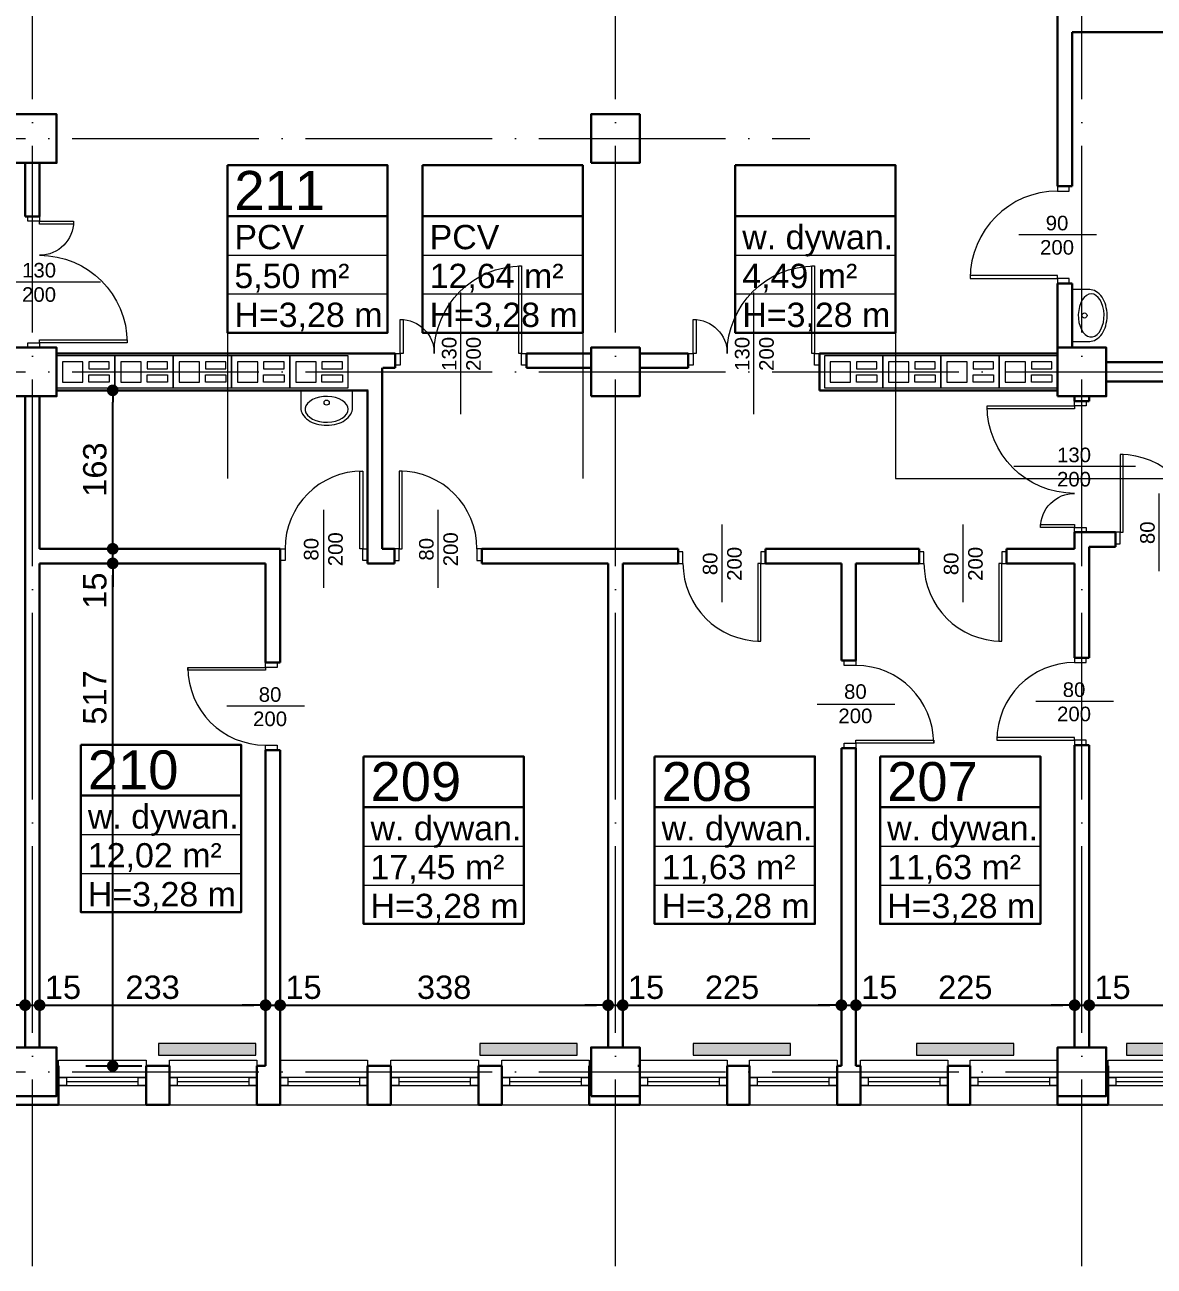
# Model space of a CAD drawing. Header units: millimetres. Extents: x 54 to 8480, y -22812 to 17434.
# Drawn here: x 4025 to 5187, y -3981 to -2704 of the extents above; entities that cross this region are included whole.
import ezdxf

# ---------------------------------------------------------------- set-up
doc = ezdxf.new("R2010")
doc.units = ezdxf.units.MM
doc.linetypes.add('ACAD_ISO04W100', pattern=[30, 24, -3, 0, -3])
for name, color, linetype, lineweight in [('000_armatura', 7, 'Continuous', 0), ('osie', 132, 'ACAD_ISO04W100', 0), ('STOLARKA', 97, 'Continuous', 0), ('tabelki', 151, 'Continuous', 0), ('wymiary', 150, 'Continuous', 0)]:
    doc.layers.add(name, color=color, linetype=linetype, lineweight=lineweight)
doc.layers.add('grzejniki', color=104, linetype='Continuous')
doc.layers.add('TABELKI PO UWAGACH', color=5, linetype='Continuous')
doc.styles.get("Standard").update_dxf_attribs({"font": 'arial.ttf'})
doc.dimstyles.new('ISO-25', dxfattribs={"dimtxt": 24, "dimasz": 12, "dimexe": 30, "dimexo": 30, "dimgap": 6, "dimtad": 1, "dimdec": 0, "dimtxsty": 'Standard', "dimblk": 'DOT', "dimcen": 2.5, "dimadec": 0, "dimazin": 0, "dimtfac": 1, "dimtdec": 0, "dimtmove": 0, "dimatfit": 3, "dimldrblk": 'DOT', "dimfxl": 1, "dimarcsym": 0})

# ---------------------------------------------------------------- blocks, each defined once
blk = doc.blocks.new('A$C13771EA7')
at = {"color": 132, "linetype": 'ACAD_ISO04W100', "lineweight": 0, "ltscale": 8}
for p, q in [((2431, -2874), (2431, 166)), ((3031, -2874), (3031, 166)), ((3511, -2874), (3511, 166)), ((-169, -1714), (3231, -1714)), ((-169, -1954), (4311, -1954)), ((-169, -2674), (4311, -2674))]:
    blk.add_line(p, q, dxfattribs=at)
blk = doc.blocks.new('A$C4DC22848')
at = {"layer": 'STOLARKA', "lineweight": 0}
for p, q in [((0, 0), (90, 0)), ((8, -24), (82, -24)), ((0, -40), (0, -46)), ((0, -46), (90, -46)), ((90, -46), (90, -40))]:
    blk.add_line(p, q, dxfattribs=at)
for points in [[(0, -20), (90, -20), (90, -28), (0, -28)], [(0, -28), (8, -28), (8, -20), (0, -20)], [(82, -28), (90, -28), (90, -20), (82, -20)]]:
    blk.add_lwpolyline(points, close=True, dxfattribs=at)
blk = doc.blocks.new('A$C4A7D7A23')
at = {"layer": 'STOLARKA', "lineweight": 0}
blk.add_line((-67.5, 62.5), (-67.5, -62.5), dxfattribs=at)
for points in [[(-130, 12), (-135, 12), (-135, 0), (-130, 0)], [(-127, 0), (-130, 0), (-130, -35), (-127, -35)], [(-5, 0), (-8, 0), (-8, -90), (-5, -90)], [(0, 12), (-5, 12), (-5, 0), (0, 0)]]:
    blk.add_lwpolyline(points, close=True, dxfattribs=at)
for centre, radius, start, end in [((-130, 0), 35, 270, 0), ((-5, 0), 90, 180, 270)]:
    blk.add_arc(centre, radius, start, end, dxfattribs=at)
blk = doc.blocks.new('A$C20DA20AD')
at = {"layer": 'STOLARKA', "lineweight": 0}
blk.add_line((45, -40), (45, 40), dxfattribs=at)
for points in [[(5, 0), (8, 0), (8, 80), (5, 80)], [(0, -12), (5, -12), (5, 0), (0, 0)], [(85, -12), (90, -12), (90, 0), (85, 0)]]:
    blk.add_lwpolyline(points, close=True, dxfattribs=at)
blk.add_arc((5, 0), 80, 0, 90, dxfattribs=at)
at = {"layer": 'STOLARKA', "lineweight": 0, "insert": (25.4, -37.7), "char_height": 15, "width": 74.399, "attachment_point": 1, "rotation": 90}
blk.add_mtext('\\pxqc;80\\P200', dxfattribs=at)
blk = doc.blocks.new('A$C1D836454')
at = {"color": 82, "lineweight": 0}
for points in [[(0, -16.5), (60, -16.5), (60, 16.5), (0, 16.5)], [(6, -10.5), (27, -10.5), (27, 10.5), (6, 10.5)], [(33, 3), (54, 3), (54, 10.5), (33, 10.5)], [(33, -3), (54, -3), (54, -10.5), (33, -10.5)]]:
    blk.add_lwpolyline(points, close=True, dxfattribs=at)
blk = doc.blocks.new('_Dot')
at = {"color": 0, "linetype": 'ByBlock', "lineweight": -2}
blk.add_line((-0.5, 0), (-1, 0), dxfattribs=at)
at = {"color": 0, "linetype": 'ByBlock', "lineweight": 0, "const_width": 0.5}
blk.add_lwpolyline([(-0.25, 0, 1), (0.25, 0, 1)], format="xyb", close=True, dxfattribs=at)
blk = doc.blocks.new('*D139')
at = {"layer": 'Defpoints', "color": 0, "linetype": 'Continuous', "lineweight": 0}
for p in [(1601.6, -3815.3), (5743.6, -3815.3), (5743.6, -4121)]:
    blk.add_point(p, dxfattribs=at)
at = {"layer": 'wymiary', "color": 0, "linetype": 'Continuous', "lineweight": -2}
for p, q in [((1601.6, -3845.3), (1601.6, -4151)), ((5743.6, -3845.3), (5743.6, -4151)), ((1613.6, -4121), (5731.6, -4121))]:
    blk.add_line(p, q, dxfattribs=at)
at = {"layer": 'wymiary', "color": 0, "linetype": 'Continuous', "lineweight": -2, "xscale": 12, "yscale": 12, "zscale": 12, "rotation": 180}
blk.add_blockref('_Dot', (1601.6, -4121), dxfattribs=at)
at = {"layer": 'wymiary', "color": 0, "linetype": 'Continuous', "lineweight": -2, "xscale": 12, "yscale": 12, "zscale": 12}
blk.add_blockref('_Dot', (5743.6, -4121), dxfattribs=at)
at = {"layer": 'wymiary', "color": 0, "linetype": 'Continuous', "lineweight": 0, "insert": (3672.6, -4102.9), "char_height": 24, "attachment_point": 5}
blk.add_mtext('4142', dxfattribs=at)
blk = doc.blocks.new('*D450')
at = {"layer": 'Defpoints', "color": 0, "linetype": 'Continuous', "lineweight": 0}
for p in [(4025.1, -3712.8), (3440.1, -3756.3), (4025.1, -3756.3)]:
    blk.add_point(p, dxfattribs=at)
at = {"layer": 'wymiary', "color": 0, "linetype": 'Continuous', "lineweight": -2}
for p, q in [((3440.1, -3726.3), (3440.1, -3682.8)), ((4025.1, -3726.3), (4025.1, -3682.8)), ((3452.1, -3712.8), (4013.1, -3712.8))]:
    blk.add_line(p, q, dxfattribs=at)
at = {"layer": 'wymiary', "color": 0, "linetype": 'Continuous', "lineweight": -2, "xscale": 12, "yscale": 12, "zscale": 12, "rotation": 180}
blk.add_blockref('_Dot', (3440.1, -3712.8), dxfattribs=at)
at = {"layer": 'wymiary', "color": 0, "linetype": 'Continuous', "lineweight": -2, "xscale": 12, "yscale": 12, "zscale": 12}
blk.add_blockref('_Dot', (4025.1, -3712.8), dxfattribs=at)
at = {"layer": 'wymiary', "color": 0, "linetype": 'Continuous', "lineweight": 0, "insert": (3732.6, -3694.5), "char_height": 24, "attachment_point": 5}
blk.add_mtext('585', dxfattribs=at)
blk = doc.blocks.new('*D451')
at = {"layer": 'Defpoints', "color": 0, "linetype": 'Continuous', "lineweight": 0}
for p in [(4040.1, -3712.8), (4025.1, -3756.3), (4040.1, -3756.3)]:
    blk.add_point(p, dxfattribs=at)
at = {"layer": 'wymiary', "color": 0, "linetype": 'Continuous', "lineweight": -2}
for p, q in [((4025.1, -3726.3), (4025.1, -3682.8)), ((4040.1, -3726.3), (4040.1, -3682.8)), ((4013.1, -3712.8), (4001.1, -3712.8)), ((4025.1, -3712.8), (4040.1, -3712.8)), ((4052.1, -3712.8), (4064.1, -3712.8))]:
    blk.add_line(p, q, dxfattribs=at)
at = {"layer": 'wymiary', "color": 0, "linetype": 'Continuous', "lineweight": -2, "xscale": 12, "yscale": 12, "zscale": 12}
blk.add_blockref('_Dot', (4025.1, -3712.8), dxfattribs=at)
at = {"layer": 'wymiary', "color": 0, "linetype": 'Continuous', "lineweight": -2, "xscale": 12, "yscale": 12, "zscale": 12, "rotation": 180}
blk.add_blockref('_Dot', (4040.1, -3712.8), dxfattribs=at)
at = {"layer": 'wymiary', "color": 0, "linetype": 'Continuous', "lineweight": 0, "insert": (4064.1, -3694.5), "char_height": 24, "attachment_point": 5}
blk.add_mtext('15', dxfattribs=at)
blk = doc.blocks.new('*D452')
at = {"layer": 'Defpoints', "color": 0, "linetype": 'Continuous', "lineweight": 0}
for p in [(4272.6, -3712.8), (4040.1, -3756.3), (4272.6, -3775.3)]:
    blk.add_point(p, dxfattribs=at)
at = {"layer": 'wymiary', "color": 0, "linetype": 'Continuous', "lineweight": -2}
for p, q in [((4040.1, -3726.3), (4040.1, -3682.8)), ((4272.6, -3745.3), (4272.6, -3682.8)), ((4052.1, -3712.8), (4260.6, -3712.8))]:
    blk.add_line(p, q, dxfattribs=at)
at = {"layer": 'wymiary', "color": 0, "linetype": 'Continuous', "lineweight": -2, "xscale": 12, "yscale": 12, "zscale": 12, "rotation": 180}
blk.add_blockref('_Dot', (4040.1, -3712.8), dxfattribs=at)
at = {"layer": 'wymiary', "color": 0, "linetype": 'Continuous', "lineweight": -2, "xscale": 12, "yscale": 12, "zscale": 12}
blk.add_blockref('_Dot', (4272.6, -3712.8), dxfattribs=at)
at = {"layer": 'wymiary', "color": 0, "linetype": 'Continuous', "lineweight": 0, "insert": (4156.3, -3694.5), "char_height": 24, "attachment_point": 5}
blk.add_mtext('233', dxfattribs=at)
blk = doc.blocks.new('*D453')
at = {"layer": 'Defpoints', "color": 0, "linetype": 'Continuous', "lineweight": 0}
for p in [(4287.6, -3712.8), (4272.6, -3775.3), (4287.6, -3775.3)]:
    blk.add_point(p, dxfattribs=at)
at = {"layer": 'wymiary', "color": 0, "linetype": 'Continuous', "lineweight": -2}
for p, q in [((4272.6, -3745.3), (4272.6, -3682.8)), ((4287.6, -3745.3), (4287.6, -3682.8)), ((4260.6, -3712.8), (4248.6, -3712.8)), ((4272.6, -3712.8), (4287.6, -3712.8)), ((4299.6, -3712.8), (4311.6, -3712.8))]:
    blk.add_line(p, q, dxfattribs=at)
at = {"layer": 'wymiary', "color": 0, "linetype": 'Continuous', "lineweight": -2, "xscale": 12, "yscale": 12, "zscale": 12}
blk.add_blockref('_Dot', (4272.6, -3712.8), dxfattribs=at)
at = {"layer": 'wymiary', "color": 0, "linetype": 'Continuous', "lineweight": -2, "xscale": 12, "yscale": 12, "zscale": 12, "rotation": 180}
blk.add_blockref('_Dot', (4287.6, -3712.8), dxfattribs=at)
at = {"layer": 'wymiary', "color": 0, "linetype": 'Continuous', "lineweight": 0, "insert": (4311.6, -3694.5), "char_height": 24, "attachment_point": 5}
blk.add_mtext('15', dxfattribs=at)
blk = doc.blocks.new('*D454')
at = {"layer": 'Defpoints', "color": 0, "linetype": 'Continuous', "lineweight": 0}
for p in [(4625.1, -3712.8), (4625.1, -3756.3), (4287.6, -3775.3)]:
    blk.add_point(p, dxfattribs=at)
at = {"layer": 'wymiary', "color": 0, "linetype": 'Continuous', "lineweight": -2}
for p, q in [((4287.6, -3745.3), (4287.6, -3682.8)), ((4625.1, -3726.3), (4625.1, -3682.8)), ((4299.6, -3712.8), (4613.1, -3712.8))]:
    blk.add_line(p, q, dxfattribs=at)
at = {"layer": 'wymiary', "color": 0, "linetype": 'Continuous', "lineweight": -2, "xscale": 12, "yscale": 12, "zscale": 12, "rotation": 180}
blk.add_blockref('_Dot', (4287.6, -3712.8), dxfattribs=at)
at = {"layer": 'wymiary', "color": 0, "linetype": 'Continuous', "lineweight": -2, "xscale": 12, "yscale": 12, "zscale": 12}
blk.add_blockref('_Dot', (4625.1, -3712.8), dxfattribs=at)
at = {"layer": 'wymiary', "color": 0, "linetype": 'Continuous', "lineweight": 0, "insert": (4456.3, -3694.5), "char_height": 24, "attachment_point": 5}
blk.add_mtext('338', dxfattribs=at)
blk = doc.blocks.new('*D455')
at = {"layer": 'Defpoints', "color": 0, "linetype": 'Continuous', "lineweight": 0}
for p in [(4640.1, -3712.8), (4625.1, -3756.3), (4640.1, -3756.3)]:
    blk.add_point(p, dxfattribs=at)
at = {"layer": 'wymiary', "color": 0, "linetype": 'Continuous', "lineweight": -2}
for p, q in [((4625.1, -3726.3), (4625.1, -3682.8)), ((4640.1, -3726.3), (4640.1, -3682.8)), ((4613.1, -3712.8), (4601.1, -3712.8)), ((4625.1, -3712.8), (4640.1, -3712.8)), ((4652.1, -3712.8), (4664.1, -3712.8))]:
    blk.add_line(p, q, dxfattribs=at)
at = {"layer": 'wymiary', "color": 0, "linetype": 'Continuous', "lineweight": -2, "xscale": 12, "yscale": 12, "zscale": 12}
blk.add_blockref('_Dot', (4625.1, -3712.8), dxfattribs=at)
at = {"layer": 'wymiary', "color": 0, "linetype": 'Continuous', "lineweight": -2, "xscale": 12, "yscale": 12, "zscale": 12, "rotation": 180}
blk.add_blockref('_Dot', (4640.1, -3712.8), dxfattribs=at)
at = {"layer": 'wymiary', "color": 0, "linetype": 'Continuous', "lineweight": 0, "insert": (4664.1, -3694.5), "char_height": 24, "attachment_point": 5}
blk.add_mtext('15', dxfattribs=at)
blk = doc.blocks.new('*D456')
at = {"layer": 'Defpoints', "color": 0, "linetype": 'Continuous', "lineweight": 0}
for p in [(4865.1, -3712.8), (4640.1, -3756.3), (4865.1, -3775.3)]:
    blk.add_point(p, dxfattribs=at)
at = {"layer": 'wymiary', "color": 0, "linetype": 'Continuous', "lineweight": -2}
for p, q in [((4640.1, -3726.3), (4640.1, -3682.8)), ((4865.1, -3745.3), (4865.1, -3682.8)), ((4652.1, -3712.8), (4853.1, -3712.8))]:
    blk.add_line(p, q, dxfattribs=at)
at = {"layer": 'wymiary', "color": 0, "linetype": 'Continuous', "lineweight": -2, "xscale": 12, "yscale": 12, "zscale": 12, "rotation": 180}
blk.add_blockref('_Dot', (4640.1, -3712.8), dxfattribs=at)
at = {"layer": 'wymiary', "color": 0, "linetype": 'Continuous', "lineweight": -2, "xscale": 12, "yscale": 12, "zscale": 12}
blk.add_blockref('_Dot', (4865.1, -3712.8), dxfattribs=at)
at = {"layer": 'wymiary', "color": 0, "linetype": 'Continuous', "lineweight": 0, "insert": (4752.6, -3694.5), "char_height": 24, "attachment_point": 5}
blk.add_mtext('225', dxfattribs=at)
blk = doc.blocks.new('*D457')
at = {"layer": 'Defpoints', "color": 0, "linetype": 'Continuous', "lineweight": 0}
for p in [(4880.1, -3712.8), (4865.1, -3775.3), (4880.1, -3775.3)]:
    blk.add_point(p, dxfattribs=at)
at = {"layer": 'wymiary', "color": 0, "linetype": 'Continuous', "lineweight": -2}
for p, q in [((4865.1, -3745.3), (4865.1, -3682.8)), ((4880.1, -3745.3), (4880.1, -3682.8)), ((4853.1, -3712.8), (4841.1, -3712.8)), ((4865.1, -3712.8), (4880.1, -3712.8)), ((4892.1, -3712.8), (4904.1, -3712.8))]:
    blk.add_line(p, q, dxfattribs=at)
at = {"layer": 'wymiary', "color": 0, "linetype": 'Continuous', "lineweight": -2, "xscale": 12, "yscale": 12, "zscale": 12}
blk.add_blockref('_Dot', (4865.1, -3712.8), dxfattribs=at)
at = {"layer": 'wymiary', "color": 0, "linetype": 'Continuous', "lineweight": -2, "xscale": 12, "yscale": 12, "zscale": 12, "rotation": 180}
blk.add_blockref('_Dot', (4880.1, -3712.8), dxfattribs=at)
at = {"layer": 'wymiary', "color": 0, "linetype": 'Continuous', "lineweight": 0, "insert": (4904.1, -3694.5), "char_height": 24, "attachment_point": 5}
blk.add_mtext('15', dxfattribs=at)
blk = doc.blocks.new('*D458')
at = {"layer": 'Defpoints', "color": 0, "linetype": 'Continuous', "lineweight": 0}
for p in [(5105.1, -3712.8), (5105.1, -3756.3), (4880.1, -3775.3)]:
    blk.add_point(p, dxfattribs=at)
at = {"layer": 'wymiary', "color": 0, "linetype": 'Continuous', "lineweight": -2}
for p, q in [((4880.1, -3745.3), (4880.1, -3682.8)), ((5105.1, -3726.3), (5105.1, -3682.8)), ((4892.1, -3712.8), (5093.1, -3712.8))]:
    blk.add_line(p, q, dxfattribs=at)
at = {"layer": 'wymiary', "color": 0, "linetype": 'Continuous', "lineweight": -2, "xscale": 12, "yscale": 12, "zscale": 12, "rotation": 180}
blk.add_blockref('_Dot', (4880.1, -3712.8), dxfattribs=at)
at = {"layer": 'wymiary', "color": 0, "linetype": 'Continuous', "lineweight": -2, "xscale": 12, "yscale": 12, "zscale": 12}
blk.add_blockref('_Dot', (5105.1, -3712.8), dxfattribs=at)
at = {"layer": 'wymiary', "color": 0, "linetype": 'Continuous', "lineweight": 0, "insert": (4992.6, -3694.5), "char_height": 24, "attachment_point": 5}
blk.add_mtext('225', dxfattribs=at)
blk = doc.blocks.new('*D459')
at = {"layer": 'Defpoints', "color": 0, "linetype": 'Continuous', "lineweight": 0}
for p in [(5120.1, -3712.8), (5105.1, -3756.3), (5120.1, -3756.3)]:
    blk.add_point(p, dxfattribs=at)
at = {"layer": 'wymiary', "color": 0, "linetype": 'Continuous', "lineweight": -2}
for p, q in [((5105.1, -3726.3), (5105.1, -3682.8)), ((5120.1, -3726.3), (5120.1, -3682.8)), ((5093.1, -3712.8), (5081.1, -3712.8)), ((5105.1, -3712.8), (5120.1, -3712.8)), ((5132.1, -3712.8), (5144.1, -3712.8))]:
    blk.add_line(p, q, dxfattribs=at)
at = {"layer": 'wymiary', "color": 0, "linetype": 'Continuous', "lineweight": -2, "xscale": 12, "yscale": 12, "zscale": 12}
blk.add_blockref('_Dot', (5105.1, -3712.8), dxfattribs=at)
at = {"layer": 'wymiary', "color": 0, "linetype": 'Continuous', "lineweight": -2, "xscale": 12, "yscale": 12, "zscale": 12, "rotation": 180}
blk.add_blockref('_Dot', (5120.1, -3712.8), dxfattribs=at)
at = {"layer": 'wymiary', "color": 0, "linetype": 'Continuous', "lineweight": 0, "insert": (5144.1, -3694.5), "char_height": 24, "attachment_point": 5}
blk.add_mtext('15', dxfattribs=at)
blk = doc.blocks.new('*D460')
at = {"layer": 'Defpoints', "color": 0, "linetype": 'Continuous', "lineweight": 0}
for p in [(5457.6, -3712.8), (5120.1, -3756.3), (5457.6, -3775.3)]:
    blk.add_point(p, dxfattribs=at)
at = {"layer": 'wymiary', "color": 0, "linetype": 'Continuous', "lineweight": -2}
for p, q in [((5120.1, -3726.3), (5120.1, -3682.8)), ((5457.6, -3745.3), (5457.6, -3682.8)), ((5132.1, -3712.8), (5445.6, -3712.8))]:
    blk.add_line(p, q, dxfattribs=at)
at = {"layer": 'wymiary', "color": 0, "linetype": 'Continuous', "lineweight": -2, "xscale": 12, "yscale": 12, "zscale": 12, "rotation": 180}
blk.add_blockref('_Dot', (5120.1, -3712.8), dxfattribs=at)
at = {"layer": 'wymiary', "color": 0, "linetype": 'Continuous', "lineweight": -2, "xscale": 12, "yscale": 12, "zscale": 12}
blk.add_blockref('_Dot', (5457.6, -3712.8), dxfattribs=at)
at = {"layer": 'wymiary', "color": 0, "linetype": 'Continuous', "lineweight": 0, "insert": (5288.8, -3694.5), "char_height": 24, "attachment_point": 5}
blk.add_mtext('338', dxfattribs=at)
blk = doc.blocks.new('*D646')
at = {"layer": 'Defpoints', "color": 0, "linetype": 'Continuous', "lineweight": 0}
for p in [(4040.1, -3258.3), (4115.3, -3258.3), (4057.6, -3775.3)]:
    blk.add_point(p, dxfattribs=at)
at = {"layer": 'wymiary', "color": 0, "linetype": 'Continuous', "lineweight": -2}
for p, q in [((4070.1, -3258.3), (4145.3, -3258.3)), ((4115.3, -3763.3), (4115.3, -3270.3)), ((4087.6, -3775.3), (4145.3, -3775.3))]:
    blk.add_line(p, q, dxfattribs=at)
at = {"layer": 'wymiary', "color": 0, "linetype": 'Continuous', "lineweight": -2, "xscale": 12, "yscale": 12, "zscale": 12}
for p, rotation in [((4115.3, -3258.3), 90), ((4115.3, -3775.3), 270)]:
    blk.add_blockref('_Dot', p, dxfattribs=dict(at, rotation=rotation))
at = {"layer": 'wymiary', "color": 0, "linetype": 'Continuous', "lineweight": 0, "insert": (4097, -3396.3), "char_height": 24, "attachment_point": 5, "rotation": 90}
blk.add_mtext('517', dxfattribs=at)
blk = doc.blocks.new('*D645')
at = {"layer": 'Defpoints', "color": 0, "linetype": 'Continuous', "lineweight": 0}
for p in [(4115.3, -3243.3), (4115.3, -3243.3), (4040.1, -3258.3)]:
    blk.add_point(p, dxfattribs=at)
at = {"layer": 'wymiary', "color": 0, "linetype": 'Continuous', "lineweight": -2}
for p, q in [((4115.3, -3231.3), (4115.3, -3219.3)), ((4115.3, -3258.3), (4115.3, -3243.3)), ((4070.1, -3258.3), (4145.3, -3258.3)), ((4115.3, -3270.3), (4115.3, -3282.3))]:
    blk.add_line(p, q, dxfattribs=at)
at = {"layer": 'wymiary', "color": 0, "linetype": 'Continuous', "lineweight": -2, "xscale": 12, "yscale": 12, "zscale": 12}
for p, rotation in [((4115.3, -3243.3), 270), ((4115.3, -3258.3), 90)]:
    blk.add_blockref('_Dot', p, dxfattribs=dict(at, rotation=rotation))
at = {"layer": 'wymiary', "color": 0, "linetype": 'Continuous', "lineweight": 0, "insert": (4097, -3286.3), "char_height": 24, "attachment_point": 5, "rotation": 90}
blk.add_mtext('15', dxfattribs=at)
blk = doc.blocks.new('*D647')
at = {"layer": 'Defpoints', "color": 0, "linetype": 'Continuous', "lineweight": 0}
for p in [(4115.3, -3080.3), (4115.3, -3080.3), (4115.3, -3243.3)]:
    blk.add_point(p, dxfattribs=at)
at = {"layer": 'wymiary', "color": 0, "linetype": 'Continuous', "lineweight": -2}
blk.add_line((4115.3, -3231.3), (4115.3, -3092.3), dxfattribs=at)
at = {"layer": 'wymiary', "color": 0, "linetype": 'Continuous', "lineweight": -2, "xscale": 12, "yscale": 12, "zscale": 12}
for p, rotation in [((4115.3, -3080.3), 90), ((4115.3, -3243.3), 270)]:
    blk.add_blockref('_Dot', p, dxfattribs=dict(at, rotation=rotation))
at = {"layer": 'wymiary', "color": 0, "linetype": 'Continuous', "lineweight": 0, "insert": (4097, -3161.8), "char_height": 24, "attachment_point": 5, "rotation": 90}
blk.add_mtext('163', dxfattribs=at)
blk = doc.blocks.new('A$C508466D2')
at = {"layer": 'grzejniki', "linetype": 'Continuous', "lineweight": 0}
blk.add_hatch(color=256, dxfattribs=at).paths.add_polyline_path([(-50, -12), (50, -12), (50, 0), (-50, 0)])
blk.add_lwpolyline([(-50, -12), (50, -12), (50, 0), (-50, 0)], close=True, dxfattribs=at)
blk = doc.blocks.new('A$C4F134952')
for p, q in [((0, 26.6), (-18, 26.6)), ((0, -26.6), (0, 26.6)), ((-18, -26.6), (0, -26.6))]:
    blk.add_line(p, q)
blk.add_lwpolyline([(-18, 26.6, 0.138474), (-24.4, 24.8, 0.107069), (-30.7, 18.8, 0.080452), (-34.5, 10.6, 0.068264), (-35.9, 0, 0.068264), (-34.5, -10.6, 0.080452), (-30.7, -18.8, 0.107069), (-24.4, -24.8, 0.138474), (-18, -26.6, 0.138474)], format="xyb")
at = {"flags": 128}
blk.add_lwpolyline([(-19.5, -22.2), (-17, -21.8), (-14.6, -20.6), (-12.4, -18.6), (-10.4, -16), (-8.8, -12.9), (-7.5, -9.2), (-6.7, -5.2), (-6.3, -1), (-6.4, 3.2), (-7, 7.3), (-8.1, 11.1), (-9.5, 14.5), (-11.4, 17.4), (-13.5, 19.7), (-15.8, 21.3), (-18.3, 22.1), (-20.8, 22.1), (-23.3, 21.3), (-25.6, 19.7), (-27.7, 17.4), (-29.6, 14.5), (-31, 11.1), (-32.1, 7.3), (-32.7, 3.2), (-32.8, -1), (-32.4, -5.2), (-31.6, -9.2), (-30.3, -12.9), (-28.7, -16), (-26.7, -18.6), (-24.5, -20.6), (-22.1, -21.8)], close=True, dxfattribs=at)
blk.add_circle((-12.6, 0), 2.66)

msp = doc.modelspace()

# ---------------------------------------------------------------- linework, layer by layer
at = {"lineweight": 30}
for p, q in [((5087.6, -2663.3), (5087.6, -2870.3)), ((5102.6, -2711.8), (5817.6, -2711.8)), ((5102.6, -2711.8), (5102.6, -2870.3)), ((4025.1, -2846.3), (4025.1, -2901.3)), ((4040.1, -2846.3), (4040.1, -2901.3)), ((5102.6, -2870.3), (5087.6, -2870.3)), ((4040.1, -2901.3), (4025.1, -2901.3)), ((5087.6, -2970.3), (5087.6, -3036.3)), ((5102.6, -2970.3), (5087.6, -2970.3)), ((5102.6, -2970.3), (5102.6, -3036.3)), ((4057.6, -3042.3), (4406.1, -3042.3)), ((4406.1, -3042.3), (4406.1, -3057.3)), ((4541.1, -3042.3), (4607.6, -3042.3)), ((4707.6, -3042.3), (4707.6, -3057.3)), ((5087.6, -3042.3), (4842.6, -3042.3)), ((5137.6, -3051.3), (5687.6, -3051.3)), ((4392.6, -3057.3), (4392.6, -3243.3)), ((4393.1, -3057.3), (4406.1, -3057.3)), ((4541.1, -3057.3), (4607.6, -3057.3)), ((4657.6, -3057.3), (4707.6, -3057.3)), ((5137.6, -3071.3), (5251.6, -3071.3)), ((4025.1, -3086.3), (4025.1, -3756.3)), ((4040.1, -3086.3), (4040.1, -3243.3)), ((4057.6, -3080.3), (4378.1, -3080.3)), ((4377.6, -3080.3), (4377.6, -3258.3)), ((5087.6, -3080.3), (4842.6, -3080.3)), ((5105.1, -3086.3), (5105.1, -3091.3)), ((5120.1, -3086.3), (5120.1, -3091.3)), ((5105.1, -3226.3), (5105.1, -3243.3)), ((5147.1, -3226.3), (5105.1, -3226.3)), ((5147.1, -3226.3), (5147.1, -3241.3)), ((4040.1, -3243.3), (4287.6, -3243.3)), ((4287.6, -3243.3), (4287.6, -3360.3)), ((4392.6, -3243.3), (4405.1, -3243.3)), ((4405.1, -3243.3), (4405.1, -3258.3)), ((4495.1, -3243.3), (4495.1, -3258.3)), ((4495.1, -3243.3), (4697.1, -3243.3)), ((4697.1, -3243.3), (4697.1, -3258.3)), ((4787.1, -3243.3), (4787.1, -3258.3)), ((4787.1, -3243.3), (4945.1, -3243.3)), ((4945.1, -3243.3), (4945.1, -3258.3)), ((5035.1, -3243.3), (5035.1, -3258.3)), ((5035.1, -3243.3), (5105.1, -3243.3)), ((5120.1, -3241.3), (5120.1, -3355.3)), ((5147.1, -3241.3), (5120.1, -3241.3)), ((4040.1, -3258.3), (4272.6, -3258.3)), ((4040.1, -3258.3), (4040.1, -3756.3)), ((4272.6, -3258.3), (4272.6, -3360.3)), ((4377.6, -3258.3), (4405.1, -3258.3)), ((4495.1, -3258.3), (4625.1, -3258.3)), ((4625.1, -3258.3), (4625.1, -3756.3)), ((4640.1, -3258.3), (4640.1, -3756.3)), ((4640.1, -3258.3), (4697.1, -3258.3)), ((4787.1, -3258.3), (4865.1, -3258.3)), ((4865.1, -3258.3), (4865.1, -3358.3)), ((4880.1, -3258.3), (4880.1, -3358.3)), ((4880.1, -3258.3), (4945.1, -3258.3)), ((5035.1, -3258.3), (5105.1, -3258.3)), ((5105.1, -3258.3), (5105.1, -3355.3)), ((4880.1, -3358.3), (4865.1, -3358.3)), ((5105.1, -3355.3), (5120.1, -3355.3)), ((4272.6, -3360.3), (4287.6, -3360.3)), ((5105.1, -3445.3), (5120.1, -3445.3)), ((5105.1, -3445.3), (5105.1, -3756.3)), ((5120.1, -3445.3), (5120.1, -3756.3)), ((4272.6, -3450.3), (4287.6, -3450.3)), ((4272.6, -3450.3), (4272.6, -3775.3)), ((4287.6, -3450.3), (4287.6, -3775.3)), ((4880.1, -3448.3), (4865.1, -3448.3)), ((4865.1, -3448.3), (4865.1, -3775.3)), ((4880.1, -3448.3), (4880.1, -3775.3)), ((4059.6, -3775.3), (4057.6, -3775.3)), ((4059.6, -3775.3), (4059.6, -3815.3)), ((4149.6, -3775.3), (4149.6, -3815.3)), ((4149.6, -3775.3), (4173.6, -3775.3)), ((4173.6, -3775.3), (4173.6, -3815.3)), ((4263.6, -3775.3), (4272.6, -3775.3)), ((4263.6, -3775.3), (4263.6, -3815.3)), ((4287.6, -3775.3), (4287.6, -3815.3)), ((4377.6, -3775.3), (4377.6, -3815.3)), ((4377.6, -3775.3), (4401.6, -3775.3)), ((4401.6, -3775.3), (4401.6, -3815.3)), ((4491.6, -3775.3), (4515.6, -3775.3)), ((4491.6, -3775.3), (4491.6, -3815.3)), ((4515.6, -3775.3), (4515.6, -3815.3)), ((4605.6, -3775.3), (4605.6, -3815.3)), ((4605.6, -3775.3), (4607.6, -3775.3)), ((4657.6, -3775.3), (4655.6, -3775.3)), ((4657.6, -3775.3), (4657.6, -3815.3)), ((4747.6, -3775.3), (4747.6, -3815.3)), ((4747.6, -3775.3), (4770.6, -3775.3)), ((4770.6, -3775.3), (4770.6, -3815.3)), ((4860.6, -3775.3), (4865.1, -3775.3)), ((4860.6, -3775.3), (4860.6, -3815.3)), ((4880.1, -3775.3), (4884.6, -3775.3)), ((4884.6, -3775.3), (4884.6, -3815.3)), ((4974.6, -3775.3), (4997.6, -3775.3)), ((4974.6, -3775.3), (4974.6, -3815.3)), ((4997.6, -3775.3), (4997.6, -3815.3)), ((5087.6, -3775.3), (5087.6, -3815.3)), ((5139.6, -3775.3), (5137.6, -3775.3)), ((5139.6, -3775.3), (5139.6, -3815.3)), ((4005.6, -3815.3), (4059.6, -3815.3)), ((4149.6, -3815.3), (4173.6, -3815.3)), ((4263.6, -3815.3), (4287.6, -3815.3)), ((4377.6, -3815.3), (4401.6, -3815.3)), ((4491.6, -3815.3), (4515.6, -3815.3)), ((4657.6, -3815.3), (4605.6, -3815.3)), ((4747.6, -3815.3), (4770.6, -3815.3)), ((4860.6, -3815.3), (4884.6, -3815.3)), ((4974.6, -3815.3), (4997.6, -3815.3)), ((5087.6, -3815.3), (5139.6, -3815.3))]:
    msp.add_line(p, q, dxfattribs=at)
at = {"color": 7, "lineweight": 30}
for p, q in [((4541.1, -3057.3), (4541.1, -3042.3)), ((4707.6, -3042.3), (4657.6, -3042.3)), ((4842.6, -3080.3), (4842.6, -3042.3)), ((5105.1, -3091.3), (5120.1, -3091.3))]:
    msp.add_line(p, q, dxfattribs=at)
at = {"lineweight": 30}
for points in [[(4007.6, -2846.3), (4057.6, -2846.3), (4057.6, -2796.3), (4007.6, -2796.3)], [(4607.6, -2846.3), (4657.6, -2846.3), (4657.6, -2796.3), (4607.6, -2796.3)], [(4007.6, -3086.3), (4057.6, -3086.3), (4057.6, -3036.3), (4007.6, -3036.3)], [(4607.6, -3086.3), (4657.6, -3086.3), (4657.6, -3036.3), (4607.6, -3036.3)], [(5087.6, -3086.3), (5137.6, -3086.3), (5137.6, -3036.3), (5087.6, -3036.3)], [(4007.6, -3806.3), (4057.6, -3806.3), (4057.6, -3756.3), (4007.6, -3756.3)], [(4607.6, -3806.3), (4657.6, -3806.3), (4657.6, -3756.3), (4607.6, -3756.3)], [(5087.6, -3806.3), (5137.6, -3806.3), (5137.6, -3756.3), (5087.6, -3756.3)]]:
    msp.add_lwpolyline(points, close=True, dxfattribs=at)
at = {"layer": 'STOLARKA', "lineweight": 0}
for p, q in [((5127.6, -2920.3), (5047.6, -2920.3)), ((4332.6, -3283.3), (4332.6, -3203.3)), ((4742.1, -3218.3), (4742.1, -3298.3)), ((4990.1, -3218.3), (4990.1, -3298.3)), ((4312.6, -3405.3), (4232.6, -3405.3)), ((4840.1, -3403.3), (4920.1, -3403.3)), ((5145.1, -3400.3), (5065.1, -3400.3))]:
    msp.add_line(p, q, dxfattribs=at)
for points in [[(5099.6, -2875.3), (5099.6, -2870.3), (5087.6, -2870.3), (5087.6, -2875.3)], [(5087.6, -2965.3), (5087.6, -2962.3), (4997.6, -2962.3), (4997.6, -2965.3)], [(5099.6, -2970.3), (5099.6, -2965.3), (5087.6, -2965.3), (5087.6, -2970.3)], [(4372.6, -3243.3), (4369.6, -3243.3), (4369.6, -3163.3), (4372.6, -3163.3)], [(4292.6, -3255.3), (4287.6, -3255.3), (4287.6, -3243.3), (4292.6, -3243.3)], [(4377.6, -3255.3), (4372.6, -3255.3), (4372.6, -3243.3), (4377.6, -3243.3)], [(4702.1, -3246.3), (4697.1, -3246.3), (4697.1, -3258.3), (4702.1, -3258.3)], [(4787.1, -3246.3), (4782.1, -3246.3), (4782.1, -3258.3), (4787.1, -3258.3)], [(4950.1, -3246.3), (4945.1, -3246.3), (4945.1, -3258.3), (4950.1, -3258.3)], [(5035.1, -3246.3), (5030.1, -3246.3), (5030.1, -3258.3), (5035.1, -3258.3)], [(4782.1, -3258.3), (4779.1, -3258.3), (4779.1, -3338.3), (4782.1, -3338.3)], [(5030.1, -3258.3), (5027.1, -3258.3), (5027.1, -3338.3), (5030.1, -3338.3)], [(4868.1, -3363.3), (4868.1, -3358.3), (4880.1, -3358.3), (4880.1, -3363.3)], [(5117.1, -3360.3), (5117.1, -3355.3), (5105.1, -3355.3), (5105.1, -3360.3)], [(4272.6, -3365.3), (4272.6, -3368.3), (4192.6, -3368.3), (4192.6, -3365.3)], [(4284.6, -3360.3), (4284.6, -3365.3), (4272.6, -3365.3), (4272.6, -3360.3)], [(4284.6, -3445.3), (4284.6, -3450.3), (4272.6, -3450.3), (4272.6, -3445.3)], [(4868.1, -3448.3), (4868.1, -3443.3), (4880.1, -3443.3), (4880.1, -3448.3)], [(4880.1, -3443.3), (4880.1, -3440.3), (4960.1, -3440.3), (4960.1, -3443.3)], [(5105.1, -3440.3), (5105.1, -3437.3), (5025.1, -3437.3), (5025.1, -3440.3)], [(5117.1, -3445.3), (5117.1, -3440.3), (5105.1, -3440.3), (5105.1, -3445.3)]]:
    msp.add_lwpolyline(points, close=True, dxfattribs=at)
for centre, radius, start, end in [((5087.6, -2965.3), 90, 90, 180), ((4372.6, -3243.3), 80, 90, 180), ((4782.1, -3258.3), 80, 180, 270), ((5030.1, -3258.3), 80, 180, 270), ((4272.6, -3365.3), 80, 180, 270), ((4880.1, -3443.3), 80, 0, 90), ((5105.1, -3440.3), 80, 90, 180)]:
    msp.add_arc(centre, radius, start, end, dxfattribs=at)
at = {"layer": 'TABELKI PO UWAGACH', "color": 30, "linetype": 'Continuous', "lineweight": 30}
for p, q in [((4233.3, -2901.1), (4398.2, -2901.1)), ((4434.1, -2901.1), (4599, -2901.1)), ((4755.9, -2901.1), (4920.8, -2901.1)), ((4082.5, -3497.2), (4247.4, -3497.2)), ((4373.4, -3509.2), (4538.3, -3509.2)), ((4672.9, -3509.2), (4837.8, -3509.2)), ((4905, -3509.2), (5069.9, -3509.2))]:
    msp.add_line(p, q, dxfattribs=at)
at = {"layer": 'TABELKI PO UWAGACH', "color": 30, "linetype": 'Continuous', "lineweight": 0}
for p, q in [((4233.3, -2941.1), (4398.2, -2941.1)), ((4434.1, -2941.1), (4599, -2941.1)), ((4755.9, -2941.1), (4920.8, -2941.1)), ((4233.3, -2981.1), (4398.2, -2981.1)), ((4434.1, -2981.1), (4599, -2981.1)), ((4755.9, -2981.1), (4920.8, -2981.1)), ((4233.3, -3021.1), (4233.3, -3170.9)), ((4599, -3021.1), (4599, -3170.9)), ((4920.8, -3021.1), (4920.8, -3170.9)), ((4920.8, -3170.9), (5226.9, -3170.9)), ((4082.5, -3537.2), (4247.4, -3537.2)), ((4373.4, -3549.2), (4538.3, -3549.2)), ((4672.9, -3549.2), (4837.8, -3549.2)), ((4905, -3549.2), (5069.9, -3549.2)), ((4082.5, -3577.2), (4247.4, -3577.2)), ((4373.4, -3589.2), (4538.3, -3589.2)), ((4672.9, -3589.2), (4837.8, -3589.2)), ((4905, -3589.2), (5069.9, -3589.2))]:
    msp.add_line(p, q, dxfattribs=at)
at = {"layer": 'TABELKI PO UWAGACH', "color": 30, "linetype": 'Continuous', "lineweight": 30}
for points in [[(4233.3, -2848.7), (4398.2, -2848.7), (4398.2, -3021.1), (4233.3, -3021.1)], [(4434.1, -2848.7), (4599, -2848.7), (4599, -3021.1), (4434.1, -3021.1)], [(4755.9, -2848.7), (4920.8, -2848.7), (4920.8, -3021.1), (4755.9, -3021.1)], [(4082.5, -3444.8), (4247.4, -3444.8), (4247.4, -3617.2), (4082.5, -3617.2)], [(4373.4, -3456.8), (4538.3, -3456.8), (4538.3, -3629.2), (4373.4, -3629.2)], [(4672.9, -3456.8), (4837.8, -3456.8), (4837.8, -3629.2), (4672.9, -3629.2)], [(4905, -3456.8), (5069.9, -3456.8), (5069.9, -3629.2), (4905, -3629.2)]]:
    msp.add_lwpolyline(points, close=True, dxfattribs=at)

# ---------------------------------------------------------------- block references
at = {"lineweight": 30, "xscale": -1}
for p, rotation in [((4040.1, -3036.3), 90), ((4541.1, -3042.3), 180), ((4842.6, -3042.3), 180), ((5105.1, -3091.3), 270)]:
    msp.add_blockref('A$C4A7D7A23', p, dxfattribs=dict(at, rotation=rotation))
at = {"color": 7, "lineweight": 30}
for p in [(4057.6, -3061.3), (4117.6, -3061.3), (4177.6, -3061.3), (4237.6, -3061.3), (4297.6, -3061.3), (4847.6, -3061.3), (4907.6, -3061.3), (4967.6, -3061.3), (5027.6, -3061.3)]:
    msp.add_blockref('A$C1D836454', p, dxfattribs=at)
at = {"layer": '000_armatura'}
for p, rotation in [((5102.6, -3003.3), 180), ((4335.4, -3080.3), 90)]:
    msp.add_blockref('A$C4F134952', p, dxfattribs=dict(at, rotation=rotation))
at = {"layer": 'grzejniki', "linetype": 'Continuous', "lineweight": 0}
for p in [(4212.5, -3752.3), (4543.2, -3752.3), (4762.6, -3752.3), (4992.5, -3752.3), (5208.5, -3752.3)]:
    msp.add_blockref('A$C508466D2', p, dxfattribs=at)
at = {"layer": 'osie', "lineweight": 30}
msp.add_blockref('A$C13771EA7', (1601.6, -1107.3), dxfattribs=at)
at = {"layer": 'STOLARKA', "lineweight": 30}
for p in [(5147.1, -3226.3), (4405.1, -3243.3)]:
    msp.add_blockref('A$C20DA20AD', p, dxfattribs=at)
at = {"layer": 'STOLARKA', "lineweight": 30, "xscale": -1, "rotation": 180}
for p in [(4059.6, -3815.3), (4173.6, -3815.3), (4287.6, -3815.3), (4401.6, -3815.3), (4515.6, -3815.3), (4657.6, -3815.3), (4770.6, -3815.3), (4884.6, -3815.3), (4997.6, -3815.3), (5139.6, -3815.3)]:
    msp.add_blockref('A$C4DC22848', p, dxfattribs=at)

# ---------------------------------------------------------------- texts
at = {"layer": 'STOLARKA', "lineweight": 0, "char_height": 15, "width": 74.399}
for s, insert, attachment_point in [('\\pxqc;90\\P200', (5049.8, -2900.7), 1), ('\\pxqc;130\\P200', (4002.3, -2949.2), 1), ('\\pxqc;130\\P200', (5067.3, -3139.2), 1), ('\\pxqc;80\\P200', (4842.3, -3422.9), 7), ('\\pxqc;80\\P200', (5067.3, -3380.7), 1), ('\\pxqc;80\\P200', (4314.4, -3385.7), 3)]:
    msp.add_mtext(s, dxfattribs=dict(at, insert=insert, attachment_point=attachment_point))
at = {"layer": 'STOLARKA', "lineweight": 0, "char_height": 15, "width": 74.399, "rotation": 90}
for s, insert, attachment_point in [('\\pxqc;130\\P200', (4454, -3080), 1), ('\\pxqc;130\\P200', (4755.5, -3080), 1), ('\\pxqc;80\\P200', (4352.2, -3281), 7), ('\\pxqc;80\\P200', (4722.5, -3296), 1), ('\\pxqc;80\\P200', (4970.5, -3296), 1)]:
    msp.add_mtext(s, dxfattribs=dict(at, insert=insert, attachment_point=attachment_point))
at = {"layer": 'tabelki', "color": 5, "linetype": 'Continuous', "lineweight": 0, "attachment_point": 1}
for s, insert, char_height, width in [('\\pxql;211', (4240.5, -2854.6), 40, 47.056), ('\\pxql;PCV', (4240.5, -2910.1), 25, 194.396), ('\\pxql;PCV', (4441.4, -2910.1), 25, 194.396), ('\\pxql;w. dywan.', (4763.1, -2910.1), 25, 194.396), ('\\pxql;5,50 m²', (4240.5, -2950.1), 25, 160.906), ('\\pxql;12,64 m²', (4441.4, -2950.1), 25, 160.906), ('\\pxql;4,49 m²', (4763.1, -2950.1), 25, 160.906), ('\\pxql;H=3,28 m', (4240.5, -2990.1), 25, 182.523), ('\\pxql;H=3,28 m', (4441.4, -2990.1), 25, 182.523), ('\\pxql;H=3,28 m', (4763.1, -2990.1), 25, 182.523), ('\\pxql;210', (4089.7, -3450.7), 40, 47.056), ('\\pxql;209', (4380.6, -3462.7), 40, 47.056), ('\\pxql;208', (4680.1, -3462.7), 40, 47.056), ('\\pxql;207', (4912.2, -3462.7), 40, 47.056), ('\\pxql;w. dywan.', (4089.7, -3506.1), 25, 194.396), ('\\pxql;w. dywan.', (4380.6, -3518.2), 25, 194.396), ('\\pxql;w. dywan.', (4680.1, -3518.2), 25, 194.396), ('\\pxql;w. dywan.', (4912.2, -3518.2), 25, 194.396), ('\\pxql;12,02 m²', (4089.7, -3546.1), 25, 160.906), ('\\pxql;17,45 m²', (4380.6, -3558.2), 25, 160.906), ('\\pxql;11,63 m²', (4680.1, -3558.2), 25, 160.906), ('\\pxql;11,63 m²', (4912.2, -3558.2), 25, 160.906), ('\\pxql;H=3,28 m', (4089.7, -3586.1), 25, 182.523), ('\\pxql;H=3,28 m', (4380.6, -3598.2), 25, 182.523), ('\\pxql;H=3,28 m', (4680.1, -3598.2), 25, 182.523), ('\\pxql;H=3,28 m', (4912.2, -3598.2), 25, 182.523)]:
    msp.add_mtext(s, dxfattribs=dict(at, insert=insert, char_height=char_height, width=width))

# ---------------------------------------------------------------- dimensions: what is measured, and where the dimension line sits
at = {"layer": 'wymiary', "linetype": 'Continuous', "lineweight": 0}
dim = msp.add_linear_dim(base=(4115.3, -3080.3), p1=(4115.3, -3243.3), p2=(4115.3, -3080.3), angle=90, dimstyle='ISO-25', override={"dimtmove": 1}, dxfattribs=at)
dim.commit()
dim.dimension.update_dxf_attribs({"geometry": '*D647', "text_midpoint": (4097, -3161.8)})
dim = msp.add_linear_dim(base=(4115.3, -3243.3), p1=(4040.1, -3258.3), p2=(4115.3, -3243.3), angle=90, dimstyle='ISO-25', override={"dimtmove": 1}, dxfattribs=at)
dim.commit()
dim.dimension.update_dxf_attribs({"geometry": '*D645', "text_midpoint": (4115.3, -3286.3), "dimtype": 160})
dim = msp.add_linear_dim(base=(4115.3, -3258.3), p1=(4057.6, -3775.3), p2=(4040.1, -3258.3), angle=90, dimstyle='ISO-25', dxfattribs=at)
dim.commit()
dim.dimension.update_dxf_attribs({"geometry": '*D646', "text_midpoint": (4115.3, -3396.3), "dimtype": 160})
for base, p1, p2, picture, middle in [((4025.1, -3712.8), (3440.1, -3756.3), (4025.1, -3756.3), '*D450', (3732.6, -3694.5)), ((4272.5896651, -3712.7853947), (4040.0896651, -3756.2781943), (4272.5896651, -3775.2781943), '*D452', (4156.3396651, -3694.5234575)), ((4625.0896651, -3712.7853947), (4287.5896651, -3775.2781943), (4625.0896651, -3756.2781943), '*D454', (4456.3396651, -3694.5234575)), ((4865.1, -3712.8), (4640.1, -3756.3), (4865.1, -3775.3), '*D456', (4752.6, -3694.5)), ((5105.1, -3712.8), (4880.1, -3775.3), (5105.1, -3756.3), '*D458', (4992.6, -3694.5)), ((5457.5896651, -3712.7853947), (5120.0896651, -3756.2781943), (5457.5896651, -3775.2781943), '*D460', (5288.8396651, -3694.5234575))]:
    dim = msp.add_linear_dim(base=base, p1=p1, p2=p2, dimstyle='ISO-25', override={"dimtmove": 1}, dxfattribs=at)
    dim.commit()
    dim.dimension.update_dxf_attribs({"geometry": picture, "text_midpoint": middle})
for base, p1, p2, picture, middle in [((4040.1, -3712.8), (4025.1, -3756.3), (4040.1, -3756.3), '*D451', (4064.1, -3712.8)), ((4287.6, -3712.8), (4272.6, -3775.3), (4287.6, -3775.3), '*D453', (4311.6, -3712.8)), ((4640.1, -3712.8), (4625.1, -3756.3), (4640.1, -3756.3), '*D455', (4664.1, -3712.8)), ((4880.1, -3712.8), (4865.1, -3775.3), (4880.1, -3775.3), '*D457', (4904.1, -3712.8)), ((5120.1, -3712.8), (5105.1, -3756.3), (5120.1, -3756.3), '*D459', (5144.1, -3712.8))]:
    dim = msp.add_linear_dim(base=base, p1=p1, p2=p2, dimstyle='ISO-25', override={"dimtmove": 1}, dxfattribs=at)
    dim.commit()
    dim.dimension.update_dxf_attribs({"geometry": picture, "text_midpoint": middle, "dimtype": 160})
dim = msp.add_linear_dim(base=(5743.6, -4121), p1=(1601.6, -3815.3), p2=(5743.6, -3815.3), dimstyle='ISO-25', dxfattribs=at)
dim.commit()
dim.dimension.update_dxf_attribs({"geometry": '*D139', "text_midpoint": (3672.6, -4102.9)})

doc.saveas('drawing.dxf')
